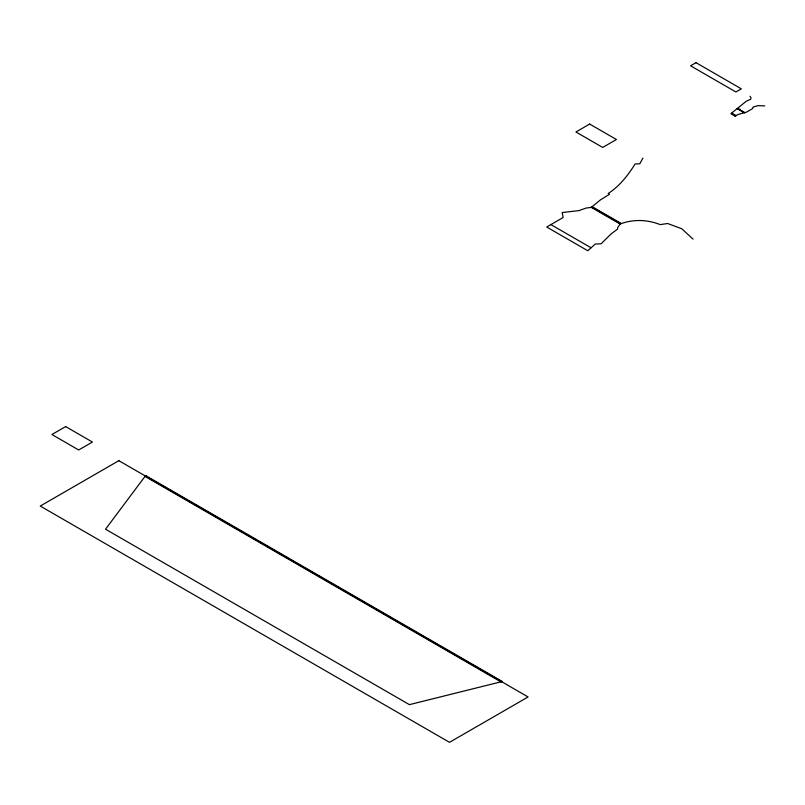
<?xml version="1.0" encoding="UTF-8"?>
<svg xmlns="http://www.w3.org/2000/svg" width="805" height="805" viewBox="0 0 805 805"><rect width="100%" height="100%" fill="white"/><g stroke="black" fill="none" stroke-linecap="round" stroke-linejoin="round"><path stroke-width="1.21" d="M750.049 96.258L750.995 97.797L750.713 99.236L746.275 101.229L730.87 113.726L735.005 116.111L738.366 114.401L746.617 112.096L752.625 108.564A23.808 13.745 0 0 0 752.917 107.125L758.119 105.616L764.75 105.918M693.055 239.135L681.744 228.751L667.647 223.508L660.241 224.615C647.14 219.463 632.992 219.071 620.102 224.021L617.707 227.604L617.475 229.184L611.096 233.913L601.094 243.804L595.287 244.016L587.801 250.747L546.706 227.02L563.128 217.511L562.202 212.55L578.986 210.598L586.151 208.042L591.293 207.388L600.49 199.851L609.506 194.267L608.208 193.502C619.448 186.257 628.041 175.349 635.065 163.989L639.774 163.777L642.913 158.112M145.333 475.976L105.535 529.207L409.413 704.647L501.596 681.664M739.433 109.309L739.855 109.027M735.005 116.111L736.303 115.648L731.856 113.082M737.41 108.423L744.615 112.579M737.279 108.494L744.484 112.66M737.149 108.574L744.353 112.73M592.339 206.784L621.148 223.418M591.816 207.086L620.625 223.72M591.293 207.388L620.102 224.021M551.153 224.746L591.001 247.749M65.658 426.59L51.912 434.519L78.679 449.975L92.424 442.046L65.658 426.59M589.663 124.061L575.927 131.99L602.693 147.436L616.429 139.506L589.663 124.061M695.993 62.669L690.569 65.799L735.911 91.971L741.325 88.842L695.993 62.669M118.838 460.681L40.25 506.053L449.502 742.331L528.09 696.959L118.838 460.681M145.856 475.675L144.809 476.278L501.072 681.966L502.119 681.362L145.856 475.675"/></g></svg>
